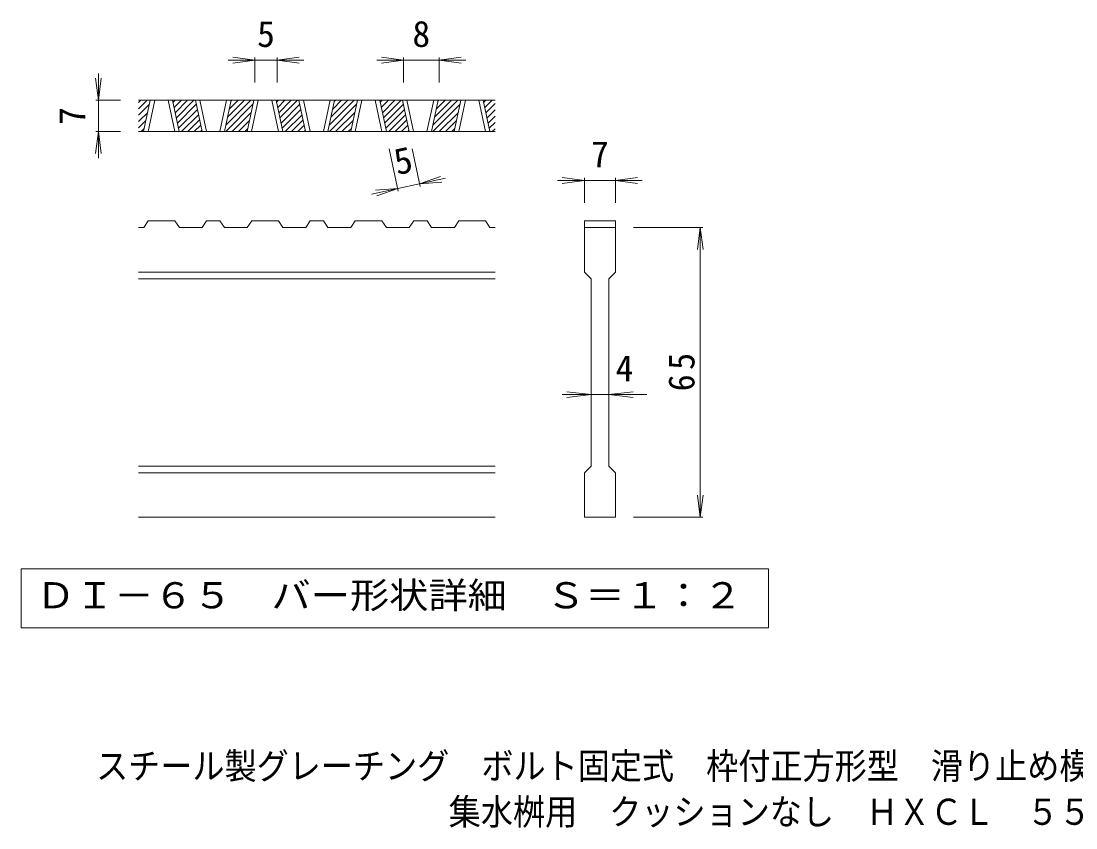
# Model space of a CAD drawing. Units: millimetres on the paper, enlarged 6 times, with parts at other scales. Extents: x -935 to 1000, y -824 to 801.
# Drawn here: x -567 to 143, y -824 to -282 of the extents above; entities that cross this region are included whole.
import ezdxf
from ezdxf.enums import TextEntityAlignment as Align

# ---------------------------------------------------------------- set-up
doc = ezdxf.new("R2010")
doc.units = ezdxf.units.MM
doc.header["$LTSCALE"] = 6
for name, color, linetype, lineweight in [('D-0', 3, 'Continuous', 9), ('D-4', 7, 'Continuous', 9), ('F-5_F-5ﾚｲﾔ', 2, 'Continuous', 9)]:
    doc.layers.add(name, color=color, linetype=linetype, lineweight=lineweight)
doc.styles.add('ＭＳ ゴシック', font='')
doc.styles.get('ＭＳ ゴシック').set_extended_font_data('MS Gothic')

msp = doc.modelspace()

# ---------------------------------------------------------------- linework, layer by layer
at = {"layer": 'D-0'}
for p, q in [((-247.614, -334.925), (-487.614, -334.925)), ((-487.614, -336.51), (-486.03, -334.925)), ((-487.614, -340.752), (-481.787, -334.925)), ((-487.614, -344.995), (-480.261, -337.641)), ((-484.173, -355.925), (-479.679, -334.925)), ((-481.173, -355.925), (-476.679, -334.925)), ((-467.679, -334.925), (-463.185, -355.925)), ((-464.679, -334.925), (-460.185, -355.925)), ((-464.387, -336.292), (-463.02, -334.925)), ((-463.639, -339.787), (-458.777, -334.925)), ((-462.891, -343.282), (-454.534, -334.925)), ((-462.143, -346.777), (-450.292, -334.925)), ((-461.395, -350.271), (-448.76, -337.636)), ((-444.846, -355.925), (-449.34, -334.925)), ((-441.846, -355.925), (-446.34, -334.925)), ((-428.352, -334.925), (-432.846, -355.925)), ((-425.34, -334.925), (-429.834, -355.925)), ((-428.942, -351.759), (-412.108, -334.925)), ((-428.866, -355.925), (-410.581, -337.641)), ((-427.787, -346.362), (-416.351, -334.925)), ((-426.632, -340.964), (-420.593, -334.925)), ((-425.477, -335.566), (-424.836, -334.925)), ((-414.494, -355.925), (-410, -334.925)), ((-411.494, -355.925), (-407, -334.925)), ((-398, -334.925), (-393.506, -355.925)), ((-395, -334.925), (-390.506, -355.925)), ((-394.708, -336.292), (-393.341, -334.925)), ((-393.96, -339.787), (-389.098, -334.925)), ((-393.212, -343.282), (-384.855, -334.925)), ((-392.464, -346.777), (-380.613, -334.925)), ((-391.716, -350.271), (-379.08, -337.636)), ((-375.167, -355.925), (-379.661, -334.925)), ((-372.167, -355.925), (-376.661, -334.925)), ((-358.673, -334.925), (-363.167, -355.925)), ((-355.661, -334.925), (-360.154, -355.925)), ((-359.263, -351.759), (-342.429, -334.925)), ((-359.186, -355.925), (-340.902, -337.641)), ((-358.108, -346.362), (-346.671, -334.925)), ((-356.953, -340.964), (-350.914, -334.925)), ((-355.798, -335.566), (-355.157, -334.925)), ((-344.815, -355.925), (-340.321, -334.925)), ((-341.815, -355.925), (-337.321, -334.925)), ((-328.321, -334.925), (-323.827, -355.925)), ((-325.321, -334.925), (-320.827, -355.925)), ((-325.028, -336.292), (-323.661, -334.925)), ((-324.28, -339.787), (-319.419, -334.925)), ((-323.533, -343.282), (-315.176, -334.925)), ((-322.785, -346.777), (-310.933, -334.925)), ((-322.037, -350.271), (-309.401, -337.636)), ((-305.487, -355.925), (-309.981, -334.925)), ((-302.487, -355.925), (-306.981, -334.925)), ((-288.993, -334.925), (-293.487, -355.925)), ((-285.981, -334.925), (-290.475, -355.925)), ((-289.584, -351.759), (-272.75, -334.925)), ((-289.507, -355.925), (-271.223, -337.641)), ((-288.429, -346.362), (-276.992, -334.925)), ((-287.274, -340.964), (-281.235, -334.925)), ((-286.118, -335.566), (-285.478, -334.925)), ((-275.136, -355.925), (-270.642, -334.925)), ((-272.136, -355.925), (-267.642, -334.925)), ((-258.642, -334.925), (-254.148, -355.925)), ((-255.642, -334.925), (-251.148, -355.925)), ((-255.349, -336.292), (-253.982, -334.925)), ((-254.601, -339.787), (-249.739, -334.925)), ((-253.853, -343.282), (-247.614, -337.043)), ((-487.614, -349.238), (-481.416, -343.039)), ((-460.647, -353.766), (-448.012, -341.131)), ((-458.564, -355.925), (-447.264, -344.625)), ((-424.623, -355.925), (-411.736, -343.039)), ((-390.968, -353.766), (-378.333, -341.131)), ((-388.885, -355.925), (-377.585, -344.625)), ((-354.944, -355.925), (-342.057, -343.039)), ((-321.289, -353.766), (-308.653, -341.131)), ((-319.206, -355.925), (-307.906, -344.625)), ((-285.265, -355.925), (-272.378, -343.039)), ((-253.105, -346.777), (-247.614, -341.286)), ((-252.358, -350.271), (-247.614, -345.528)), ((-487.614, -353.48), (-482.571, -348.437)), ((-485.817, -355.925), (-483.726, -353.834)), ((-454.321, -355.925), (-446.516, -348.12)), ((-450.079, -355.925), (-445.768, -351.615)), ((-420.38, -355.925), (-412.892, -348.437)), ((-416.138, -355.925), (-414.047, -353.834)), ((-384.642, -355.925), (-376.837, -348.12)), ((-380.4, -355.925), (-376.089, -351.615)), ((-350.701, -355.925), (-343.212, -348.437)), ((-346.458, -355.925), (-344.367, -353.834)), ((-314.963, -355.925), (-307.158, -348.12)), ((-310.72, -355.925), (-306.41, -351.615)), ((-281.022, -355.925), (-273.533, -348.437)), ((-276.779, -355.925), (-274.688, -353.834)), ((-251.61, -353.766), (-247.614, -349.771)), ((-249.526, -355.925), (-247.614, -354.013)), ((-247.614, -355.925), (-487.614, -355.925)), ((-445.836, -355.925), (-445.02, -355.11)), ((-376.157, -355.925), (-375.341, -355.11)), ((-306.478, -355.925), (-305.662, -355.11)), ((-484.121, -420.425), (-481.121, -415.925)), ((-463.133, -415.925), (-481.121, -415.925)), ((-463.133, -415.925), (-460.133, -420.425)), ((-444.794, -420.425), (-441.794, -415.925)), ((-432.794, -415.925), (-441.794, -415.925)), ((-432.794, -415.925), (-429.782, -420.425)), ((-414.442, -420.425), (-411.442, -415.925)), ((-393.454, -415.925), (-411.442, -415.925)), ((-393.454, -415.925), (-390.454, -420.425)), ((-375.114, -420.425), (-372.114, -415.925)), ((-363.114, -415.925), (-372.114, -415.925)), ((-363.114, -415.925), (-360.102, -420.425)), ((-344.763, -420.425), (-341.763, -415.925)), ((-323.775, -415.925), (-341.763, -415.925)), ((-323.775, -415.925), (-320.775, -420.425)), ((-305.435, -420.425), (-302.435, -415.925)), ((-293.435, -415.925), (-302.435, -415.925)), ((-293.435, -415.925), (-290.423, -420.425)), ((-275.084, -420.425), (-272.084, -415.925)), ((-254.096, -415.925), (-272.084, -415.925)), ((-254.096, -415.925), (-251.096, -420.425)), ((-187.614, -415.925), (-187.614, -420.425)), ((-484.121, -420.425), (-487.614, -420.425)), ((-444.794, -420.425), (-460.133, -420.425)), ((-414.442, -420.425), (-429.782, -420.425)), ((-375.114, -420.425), (-390.454, -420.425)), ((-344.763, -420.425), (-360.102, -420.425)), ((-305.435, -420.425), (-320.775, -420.425)), ((-275.084, -420.425), (-290.423, -420.425)), ((-247.614, -420.425), (-251.096, -420.425)), ((-187.614, -420.425), (-166.615, -420.425)), ((-187.614, -450.425), (-187.614, -420.425)), ((-166.615, -420.425), (-166.615, -450.425)), ((-247.614, -450.425), (-487.614, -450.425)), ((-187.614, -450.425), (-183.115, -454.925)), ((-171.115, -454.925), (-166.615, -450.425)), ((-247.614, -454.925), (-487.614, -454.925)), ((-183.115, -580.925), (-183.115, -454.925)), ((-171.115, -454.925), (-171.115, -580.925)), ((-247.614, -580.925), (-487.614, -580.925)), ((-187.614, -585.425), (-183.115, -580.925)), ((-171.115, -580.925), (-166.615, -585.425)), ((-247.614, -585.425), (-487.614, -585.425)), ((-187.614, -615.425), (-187.614, -585.425)), ((-166.615, -585.425), (-166.615, -615.425)), ((-247.614, -615.425), (-487.614, -615.425)), ((-166.615, -615.425), (-187.614, -615.425))]:
    msp.add_line(p, q, dxfattribs=at)
msp.add_lwpolyline([(-187.614, -415.925), (-166.615, -415.925), (-166.615, -420.425)], dxfattribs=at)
at = {"layer": 'D-0', "color": 7}
msp.add_lwpolyline([(-566.607, -650.005), (-566.607, -689.876), (-63.622, -689.876), (-63.622, -650.005)], close=True, dxfattribs=at)
at = {"layer": 'D-4'}
for p, q in [((-409.315, -307.925), (-427.315, -307.925)), ((-409.315, -307.925), (-424.187, -305.967)), ((-409.315, -307.925), (-424.187, -309.883)), ((-409.315, -306.125), (-409.315, -322.925)), ((-394.315, -307.925), (-409.315, -307.925)), ((-394.315, -307.925), (-379.443, -305.967)), ((-394.315, -306.125), (-394.315, -322.925)), ((-394.315, -307.925), (-379.443, -309.883)), ((-394.315, -307.925), (-376.315, -307.925)), ((-309.296, -307.925), (-327.296, -307.925)), ((-309.296, -307.925), (-324.168, -305.967)), ((-309.296, -307.925), (-324.168, -309.883)), ((-309.296, -306.125), (-309.296, -322.925)), ((-285.296, -307.925), (-309.296, -307.925)), ((-285.296, -307.925), (-270.425, -305.967)), ((-285.296, -306.125), (-285.296, -322.925)), ((-285.296, -307.925), (-270.425, -309.883)), ((-285.296, -307.925), (-267.296, -307.925)), ((-514.614, -334.925), (-514.614, -316.925)), ((-514.614, -334.925), (-516.572, -320.054)), ((-514.614, -334.925), (-512.657, -320.054)), ((-516.414, -334.925), (-499.614, -334.925)), ((-514.614, -334.925), (-514.614, -355.925)), ((-514.614, -355.925), (-516.572, -370.797)), ((-516.414, -355.925), (-499.614, -355.925)), ((-514.614, -355.925), (-512.657, -370.797)), ((-514.614, -355.925), (-514.614, -373.925)), ((-312.838, -396.028), (-318.909, -367.66)), ((-298.17, -392.889), (-303.569, -367.66)), ((-298.547, -391.128), (-284.414, -386.102)), ((-298.547, -391.128), (-280.945, -387.362)), ((-298.547, -391.128), (-283.595, -389.931)), ((-187.614, -388.925), (-205.614, -388.925)), ((-187.614, -388.925), (-202.486, -386.968)), ((-187.614, -388.925), (-202.486, -390.883)), ((-187.614, -387.125), (-187.614, -403.925)), ((-166.615, -388.925), (-187.614, -388.925)), ((-166.615, -388.925), (-151.743, -386.968)), ((-166.615, -387.125), (-166.615, -403.925)), ((-166.615, -388.925), (-151.743, -390.883)), ((-166.615, -388.925), (-148.615, -388.925)), ((-313.215, -394.267), (-330.816, -398.034)), ((-313.215, -394.267), (-328.167, -395.465)), ((-313.215, -394.267), (-327.347, -399.294)), ((-298.547, -391.128), (-313.215, -394.267)), ((-107.814, -420.425), (-154.615, -420.425)), ((-109.615, -420.425), (-111.572, -435.297)), ((-109.615, -420.425), (-107.657, -435.297)), ((-109.615, -615.425), (-109.615, -420.425)), ((-183.115, -532.925), (-199.486, -530.967)), ((-171.115, -532.925), (-154.743, -530.967)), ((-183.115, -532.925), (-202.615, -532.925)), ((-183.115, -532.925), (-199.486, -534.883)), ((-171.115, -532.925), (-183.115, -532.925)), ((-171.115, -532.925), (-154.743, -534.883)), ((-171.115, -532.925), (-145.615, -532.925)), ((-109.615, -615.425), (-111.572, -600.554)), ((-109.615, -615.425), (-107.657, -600.554)), ((-107.814, -615.425), (-154.615, -615.425))]:
    msp.add_line(p, q, dxfattribs=at)

# ---------------------------------------------------------------- texts
at = {"layer": 'D-0', "color": 2, "style": 'ＭＳ ゴシック', "width": 1.1}
msp.add_text('ＤＩ－６５\u3000バー形状詳細\u3000Ｓ＝１：２', height=17.6, dxfattribs=at).set_placement((-556.614, -681.941), align=Align.BOTTOM_LEFT)
at = {"layer": 'D-4', "color": 2, "style": 'ＭＳ ゴシック'}
for s, p in [('5', (-407.815, -304.325)), ('8', (-303.296, -304.325)), ('7', (-183.114, -385.325)), ('4', (-166.615, -529.325))]:
    msp.add_text(s, height=17.6, dxfattribs=at).set_placement(p, align=Align.BOTTOM_LEFT)
for s, rotation, p in [('7', 90, (-518.214, -351.425)), ('5', 12.079, (-312.501, -390.433))]:
    msp.add_text(s, height=17.6, rotation=rotation, dxfattribs=at).set_placement(p, align=Align.BOTTOM_LEFT)
at = {"layer": 'D-4', "color": 2, "insert": (-113.214, -530.675), "char_height": 17.6, "attachment_point": 7, "rotation": 90, "style": 'ＭＳ ゴシック'}
msp.add_mtext('\\T1.27;\\W0.95;65', dxfattribs=at)
at = {"layer": 'F-5_F-5ﾚｲﾔ', "style": 'ＭＳ ゴシック', "width": 0.9}
for s, p in [('スチール製グレーチング\u3000ボルト固定式\u3000枠付正方形型\u3000滑り止め模様付', (-516.162, -796.766)), ('集水桝用\u3000クッションなし\u3000ＨＸＣＬ\u3000５５６５－ａ', (-278.88, -827.581))]:
    msp.add_text(s, height=17.6, dxfattribs=at).set_placement(p, align=Align.BOTTOM_LEFT)

doc.saveas('drawing.dxf')
